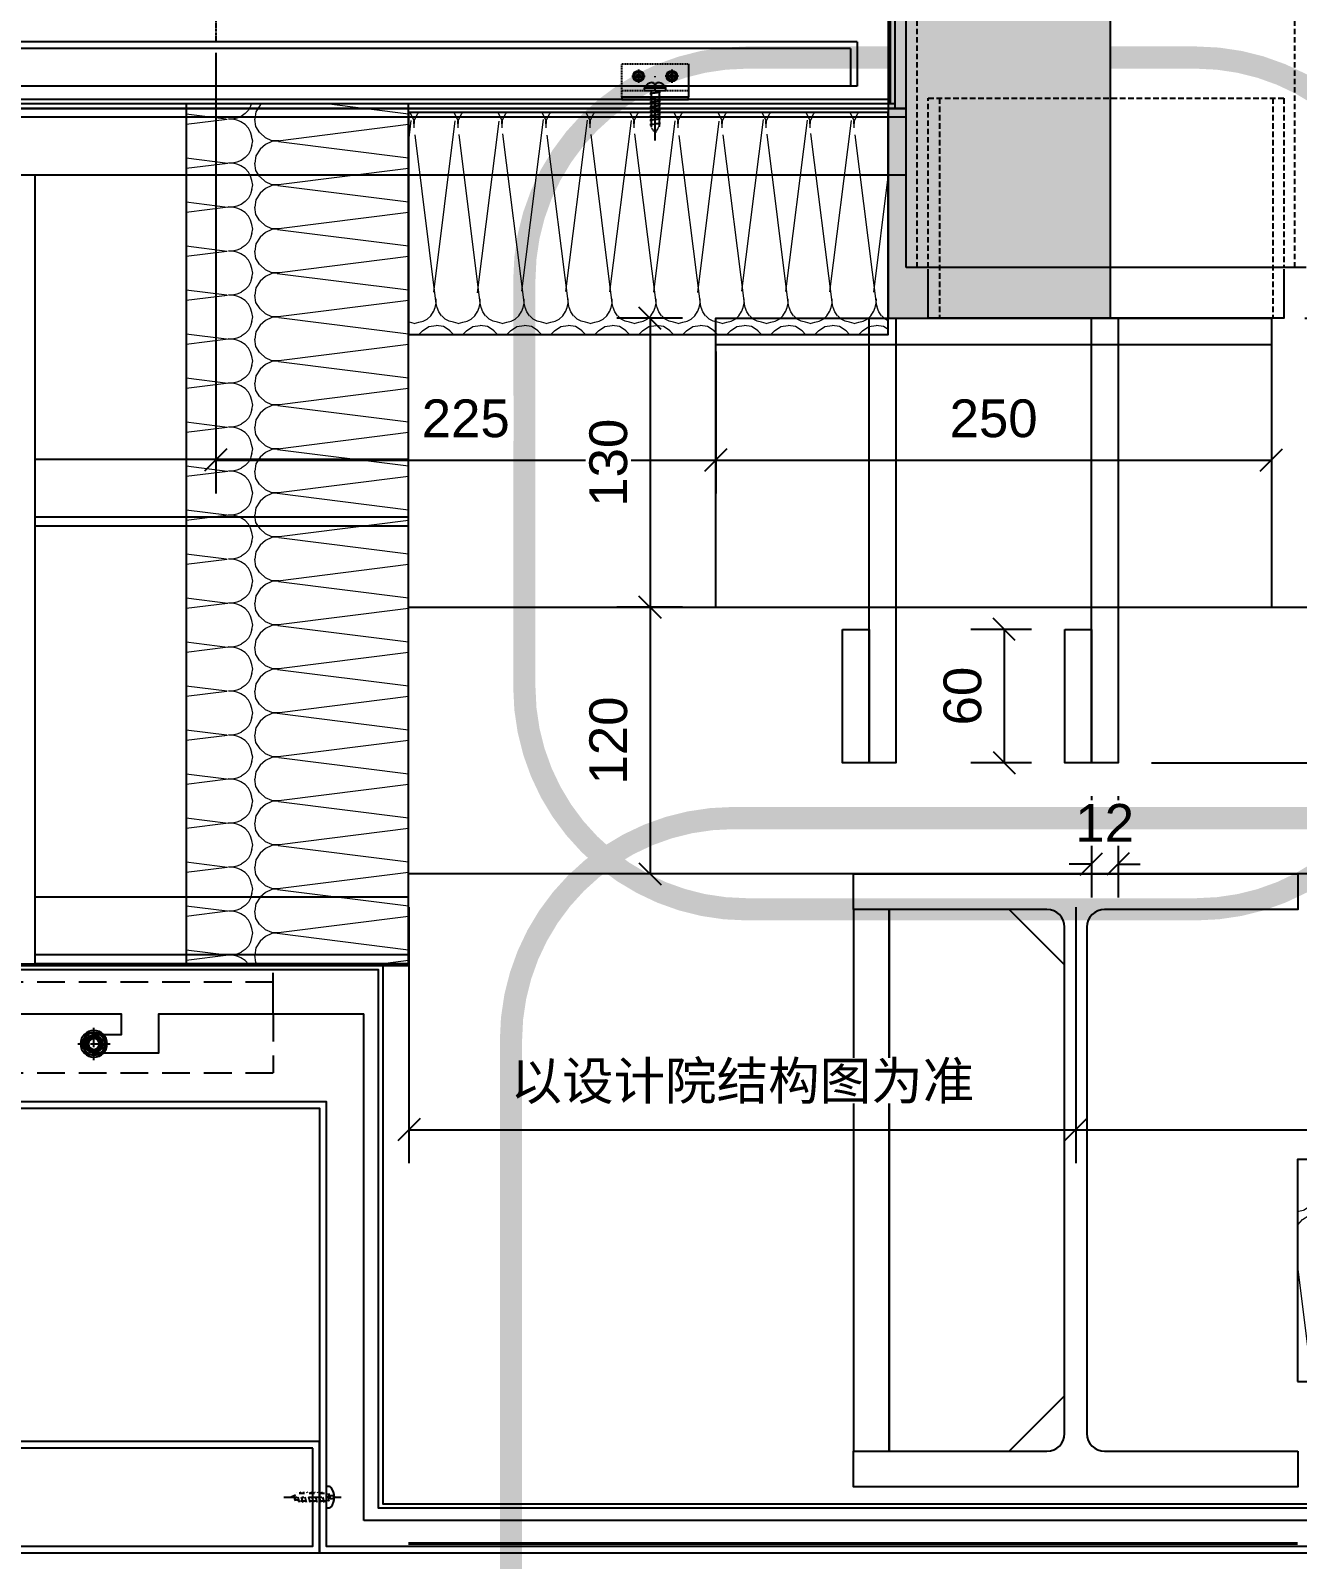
# Model space of a CAD drawing. Header units: millimetres. Extents: x 0 to 119933, y -45162 to 41221.
# Drawn here: x 36300 to 36870, y 1144 to 1832 of the extents above; entities that cross this region are included whole.
import ezdxf
from ezdxf.enums import TextEntityAlignment as Align

# ---------------------------------------------------------------- set-up
doc = ezdxf.new("R2010")
doc.units = ezdxf.units.MM
for name, pattern in [('( Dashed )', [0.75, 0.5, -0.25]), ('ACAD_ISO04W100', [30, 24, -3, 0, -3]), ('CENTER', [2, 1.25, -0.25, 0.25, -0.25]), ('CENTER-PISA', [11, 6, -2, 1, -2]), ('CENTER2', [28.575000000000003, 19.05, -3.175, 3.175, -3.175]), ('DASHED', [0.75, 0.5, -0.25]), ('HIDDEN', [0.375, 0.25, -0.125]), ('HIDDEN-PISA', [4.5, 2.5, -2]), ('HIDDEN2', [0.1875, 0.125, -0.0625])]:
    doc.linetypes.add(name, pattern=pattern)
doc.layers.get('DEFPOINTS').update_dxf_attribs({"color": 166})
doc.layers.add('_EDO-CONCRETE-SECTION', color=50, linetype='Continuous', lineweight=40)
for name, color, linetype in [('AXIS', 1, 'ACAD_ISO04W100'), ('CASTFIX', 1, 'Continuous'), ('F-Alum', 4, 'Continuous'), ('F-hatch', 8, 'Continuous'), ('F-Misc', 8, 'Continuous'), ('F-SSTEEL', 3, 'Continuous'), ('F-steel', 3, 'Continuous'), ('F_ALUM', 4, 'Continuous'), ('F_CONC', 7, 'Continuous'), ('F_FIXS', 1, 'Continuous'), ('F_STEL', 3, 'Continuous'), ('HIDDEN', 1, 'HIDDEN'), ('INSUL', 8, 'Continuous'), ('中心线', 1, 'CENTER2'), ('螺栓钉类', 241, 'Continuous')]:
    doc.layers.add(name, color=color, linetype=linetype)
doc.styles.add('Arial', font='arial.ttf')
doc.styles.add('ROMANS', font='simplex.shx', dxfattribs={"width": 0.8, "bigfont": 'hztxt.shx'})
doc.dimstyles.new('10x of Arup4', dxfattribs={"dimscale": 10, "dimtxt": 1.7, "dimasz": 1, "dimexe": 1.5, "dimexo": 1.5, "dimgap": 1, "dimtad": 1, "dimdec": 1, "dimdsep": 46, "dimtxsty": 'Arial', "dimblk": 'OBLIQUE', "dimcen": 0, "dimclrd": 1, "dimclre": 1, "dimclrt": 7, "dimadec": 0, "dimazin": 0, "dimtfac": 1, "dimtdec": 1, "dimtix": 1, "dimtofl": 0, "dimtmove": 2, "dimatfit": 3, "dimfxl": 5, "dimtfill": 1, "dimtolj": 1, "dimtzin": 0, "dimlwd": -1, "dimlwe": -1, "dimarcsym": 0})
pattern_1 = [(171.78891, (53.30000799999998, 199.0476189999999), (-673.201724156126, 100.0000024861342), [3.334188999999999, -696.8453999999997]), (146.908661, (56.22287299999998, 197.1428569999999), (-158.400404383208, 100.0000013838884), [3.488732999999999, -729.1451199999998]), (132.32733, (58.39144999999998, 194.761905), (-178.2004572863524, 199.9999991336095), [3.220505999999999, -673.0857999999997]), (114.796992, (59.71145299999998, 191.9047619999999), (-39.60010136608866, 99.99999941106624), [3.147327999999999, -327.32212]), (91.62022409999996, (59.80573899999999, 188.571429), (-19.80005000361191, 599.9999997105076), [3.334667, -696.9452999999999]), (82.82482490000001, (50.09428599999998, 111.428571), (138.6003494418545, 1099.99999703413), [77.75173799999997, -16250.113]), (97.17517500000001, (69.70576499999997, 111.428571), (-138.600352482837, 1099.999996651516), [77.75173799999997, -16250.113]), (88.37977579999999, (59.99431099999998, 188.571429), (19.80004305400807, 599.9999999021458), [3.334667, -696.9452999999999]), (65.203007, (60.08859699999998, 191.9047619999999), (39.60010129581893, 99.99999955872293), [3.147327999999999, -327.32212]), (47.67266910000001, (61.40860099999998, 194.761905), (178.2004567313951, 199.9999997012696), [3.220505999999999, -673.0857999999998]), (33.09133830000001, (63.57717799999998, 197.1428569999999), (158.4004028750618, 100.0000036376688), [3.488732999999999, -729.1451199999998]), (8.211089519999998, (66.50004199999998, 199.0476189999999), (673.2017245654225, 99.99999981557863), [3.334188999999999, -696.8453999999997]), (87.16616460000002, (49.99999999999999, 109.52381), (19.80004178584671, 300.0000003017781), [1.907093999999999, -398.5826499999998]), (103.901385, (50.47142999999998, 107.619048), (-79.2002026466053, 299.999999628344), [1.962234, -410.1069899999999]), (111.603615, (51.22571699999999, 105.714286), (-19.80005052895802, 99.99999996627344), [2.048674999999999, -105.5067399999999]), (122.761347, (52.45143499999999, 103.809524), (-59.40015357165493, 99.99999895630114), [2.265060999999999, -473.3977299999999]), (138.290552, (54.05429599999999, 102.380952), (-118.8003028617563, 100.0000020556397), [2.147087, -448.74108]), (152.003514, (55.84572899999998, 101.428571), (-178.2004575064848, 99.99999862560195), [2.028856999999999, -424.03119]), (166.477202, (57.82573399999998, 100.952381), (-396.0010138359245, 100.0000032088846), [2.036461999999999, -425.6205499999999]), (167.070755, (59.90002499999999, 100.47619), (-415.8010658158153, 99.99999981188664), [2.128248, -444.8038799999999]), (12.9292444, (59.90002499999999, 100.47619), (415.8010659680222, 99.99999935621646), [2.128248, -444.8038799999999]), (13.5227975, (61.97431599999998, 100.952381), (396.0010147085891, 99.99999975312379), [2.036461999999999, -425.6205499999998]), (27.9964853, (63.95432099999999, 101.428571), (198.0005052749504, 100.0000036439554), [2.028856999999999, -424.03119]), (41.709447, (65.74575499999997, 102.380952), (118.8003019456718, 100.0000029682972), [2.147086999999999, -448.7410799999997]), (57.23865219999999, (67.34861599999998, 103.809524), (198.0005044485323, 300.0000016678518), [2.265060999999999, -473.3977299999999]), (68.396384, (68.57433299999998, 105.714286), (19.80005041478078, 100.0000003570638), [2.048674999999999, -105.50674]), (76.098615, (69.32862099999998, 107.619048), (19.80005075413857, 99.99999951570955), [1.962233999999999, -410.1069899999998]), (92.83383529999998, (69.80005099999998, 109.52381), (-19.80005025124201, 299.9999998913793), [1.907094, -398.5826499999999])]

# ---------------------------------------------------------------- blocks, each defined once
blk = doc.blocks.new('#10x16_Pan')
at = {"color": 8, "linetype": 'HIDDEN-PISA'}
for p, q in [((0.8138438763298268, 2.400000000000318), (2.099999999999227, -2.399999999999693)), ((2.41384387632985, 2.400000000000318), (3.69999999999925, -2.399999999999693)), ((4.013843876329872, 2.400000000000318), (5.299999999999272, -2.399999999999693)), ((5.613843876329895, 2.400000000000318), (6.899999999999295, -2.399999999999693)), ((7.213843876329918, 2.400000000000318), (8.499999999999318, -2.399999999999693)), ((8.81384387632994, 2.400000000000318), (10.09999999999934, -2.399999999999693)), ((10.41384387632996, 2.400000000000318), (11.69999999999936, -2.399999999999693)), ((12.01384387632999, 2.400000000000318), (13.19201573850921, -1.996997249700655)), ((13.79835977367821, 1.711377296292767), (14.61269961616347, -1.327780370489904))]:
    blk.add_line(p, q, dxfattribs=at)
at = {"color": 0, "linetype": 'ByBlock'}
blk.add_lwpolyline([(0, 4.749999999999886), (-1.390168594290003, 4.749999999999886, 0.2285372899447186), (-2.172696025254254, 4.372616109497017, 0.3492883748538538), (-2.172696025254254, -4.372616109497244, 0.2285372899447485), (-1.390168594289833, -4.750000000000114), (0, -4.749999999999886)], format="xyb", close=True, dxfattribs=at)
at = {"color": 8, "linetype": 'HIDDEN-PISA'}
for points in [[(-3.659838021111909, 0.7499999999998863), (-1.849999999999966, 0.7499999999998863), (-1.850000000000023, -0.7500000000001137), (-3.659838021111909, -0.7500000000001137)], [(-6.252776074688882e-13, 1.790000000000305), (12.19999999999936, 1.790000000000305), (15.99999999999937, 2.842170943040401e-13), (12.19999999999925, -1.789999999999736), (-6.252776074688882e-13, -1.789999999999736)]]:
    blk.add_lwpolyline(points, dxfattribs=at)
at = {"layer": 'AXIS', "color": 8, "linetype": 'CENTER-PISA'}
blk.add_line((18.989094196, 2.842170943040401e-13), (-6.70000000000033, 2.842170943040401e-13), dxfattribs=at)
at = {"layer": 'DEFPOINTS', "color": 8, "linetype": 'ByBlock', "style": 'ROMANS', "width": 0.8}
blk.add_text('#10x16', height=0.75, rotation=90, dxfattribs=at).set_placement((-1, 2.273736754432321e-13), align=Align.MIDDLE)
blk = doc.blocks.new('*U74')
at = {"layer": '中心线', "color": 1, "linetype": 'CENTER', "ltscale": 2.880967836669056}
for p, q in [((0, 7.261888359942759), (0, -7.261888359942759)), ((7.261888359942532, 0), (-7.261888359942532, 0))]:
    blk.add_line(p, q, dxfattribs=at)
at = {"layer": '螺栓钉类', "linetype": 'ByBlock'}
blk.add_lwpolyline([(5, 2.886751345947687), (0, 5.773502691895828), (-5, 2.886751345947687), (-5, -2.886751345948596), (0, -5.773502691896738), (5, -2.886751345948596)], close=True, dxfattribs=at)
for centre, radius in [((-0.0182613354672867, 2.273736754432321e-13), 6), ((0, 0), 5), ((0, 0), 2.45873412263461)]:
    blk.add_circle(centre, radius, dxfattribs=at)
blk.add_arc((0, 0), 3, 270, 180, dxfattribs=at)
blk = doc.blocks.new('ding1')
at = {"layer": 'CASTFIX', "color": 9, "linetype": 'CENTER2'}
blk.add_line((1214.680535677697, -4175.415606518631), (1214.680535677697, -4204.300201433828), dxfattribs=at)
at = {"layer": 'CASTFIX', "color": 8, "linetype": 'HIDDEN2'}
for p, q in [((1217.080535677697, -4182.623013990795), (1212.280535677697, -4183.266124916723)), ((1212.880535677697, -4181.857616678883), (1214.680535677697, -4178.922834070187)), ((1212.880535677697, -4197.922834070187), (1212.880535677697, -4181.857616678883)), ((1214.680535677697, -4178.922834070187), (1216.480535677697, -4181.33858421964)), ((1216.480535677697, -4197.922834070187), (1216.480535677697, -4181.33858421964)), ((1217.080535677697, -4184.623013990795), (1212.280535677697, -4185.266124916723)), ((1217.080535677697, -4186.623013990795), (1212.280535677697, -4187.266124916723)), ((1217.080535677697, -4188.623013990795), (1212.280535677697, -4189.266124916723)), ((1217.080535677697, -4190.623013990795), (1212.280535677697, -4191.266124916723)), ((1217.080535677697, -4192.623013990795), (1212.280535677697, -4193.266124916723)), ((1217.080535677697, -4194.623013990795), (1212.280535677697, -4195.266124916723)), ((1217.080535677697, -4196.623013990795), (1212.280535677697, -4197.266124916723))]:
    blk.add_line(p, q, dxfattribs=at)
at = {"layer": 'CASTFIX'}
for p, q in [((1209.930535677697, -4197.922834070187), (1209.930535677697, -4199.172834070187)), ((1219.430535677697, -4197.922834070187), (1209.930535677697, -4197.922834070187)), ((1219.430535677697, -4199.172834070187), (1209.930535677697, -4199.172834070187)), ((1213.980558336815, -4201.472834070186), (1213.180535677697, -4201.472834070186)), ((1214.18056401238, -4200.722834070186), (1213.980558336815, -4201.472834070186)), ((1215.180564012408, -4200.722834070186), (1214.18056401238, -4200.722834070186)), ((1215.180564012408, -4200.722834070186), (1215.380558336844, -4201.472834070186)), ((1216.180535677697, -4201.472834070186), (1215.380558336844, -4201.472834070186)), ((1219.430535677697, -4197.922834070187), (1219.430535677697, -4199.172834070187))]:
    blk.add_line(p, q, dxfattribs=at)
for centre, radius, start, end in [((1213.340443233555, -4197.800682089081), 3.675631999908295, 201.9199292038799, 267.5065728459988), ((1216.020628121838, -4197.800682089082), 3.675631999908523, 272.4934271540012, 338.080070796125)]:
    blk.add_arc(centre, radius, start, end, dxfattribs=at)
blk = doc.blocks.new('A$C20BB5686')
at = {"layer": 'F-hatch'}
blk.add_hatch(color=256, dxfattribs=at).paths.add_polyline_path([(0.9999999999417923, -15.0000000000291), (0.9999999999708962, 14.9999999999709), (-2.91038304567337e-11, 14.99999999996999), (-2.91038304567337e-11, -14.9999999999709)])
at = {"linetype": '( Dashed )'}
blk.add_line((4.039461135951569, 14.99999999997181), (4.039461135922465, -15.00000000002819), dxfattribs=at)
blk.add_lwpolyline([(0.9999999999417923, -15.0000000000291), (0.9999999999708962, 14.9999999999709), (15.9999999999709, 14.99999999989541), (15.99999999994179, -15.00000000004638), (0.9999999999417923, -15.0000000000291)], dxfattribs=at)
at = {"layer": 'F-hatch'}
blk.add_lwpolyline([(0.9999999999417923, -15.0000000000291), (0.9999999999708962, 14.9999999999709), (-2.91038304567337e-11, 14.99999999996999), (-2.91038304567337e-11, -14.9999999999709)], close=True, dxfattribs=at)
at = {"layer": 'F-Misc', "ltscale": 0.1}
for p, q in [((13.44999999995343, 7.499999999895408), (7.549999999988358, 7.499999999954525)), ((9.749999999970896, 7.749999999894499), (9.450000000011642, 7.749999999895408)), ((9.450000000011642, 7.749999999895408), (9.449999999982538, 7.249999999953616)), ((9.449999999982538, 7.249999999953616), (9.749999999941792, 7.249999999896318)), ((10.74999999994179, 8.550000000000182), (10.24999999994179, 8.550000000000182)), ((10.24999999994179, 8.550000000000182), (10.24999999994179, 8.249999999895408)), ((10.49999999994179, 10.44999999990705), (10.4999999999709, 4.549999999941974)), ((10.7499999999709, 8.249999999896318), (10.74999999994179, 8.550000000000182)), ((11.54999999995925, 7.74999999983811), (11.24999999994179, 7.749999999895408)), ((11.24999999994179, 7.249999999953616), (11.55000000001746, 7.249999999895408)), ((11.55000000001746, 7.249999999895408), (11.54999999995925, 7.74999999983811)), ((10.24999999994179, 6.7499999998372), (10.24999999994179, 6.44999999990705)), ((10.24999999994179, 6.44999999990705), (10.7499999999709, 6.449999999907959)), ((10.7499999999709, 6.449999999907959), (10.74999999994179, 6.7499999998372)), ((10.24999999991269, -6.450000000058026), (10.74999999994179, -6.450000000058026)), ((10.24999999994179, -6.749999999988177), (10.24999999991269, -6.450000000058026)), ((10.49999999994179, -10.45000000005803), (10.49999999994179, -4.55000000009295)), ((10.74999999994179, -6.450000000058026), (10.74999999994179, -6.750000000045475)), ((13.44999999995343, -7.500000000046384), (7.549999999930151, -7.499999999988177)), ((9.449999999953434, -7.249999999987267), (9.749999999941792, -7.250000000104592)), ((9.449999999953434, -7.750000000046384), (9.449999999953434, -7.249999999987267)), ((9.749999999941792, -7.750000000046384), (9.449999999953434, -7.750000000046384)), ((10.24999999994179, -8.550000000034743), (10.24999999994179, -8.250000000046384)), ((10.74999999994179, -8.550000000033833), (10.24999999994179, -8.550000000034743)), ((10.74999999994179, -8.249999999988177), (10.74999999994179, -8.550000000033833)), ((11.24999999994179, -7.249999999988177), (11.54999999998836, -7.250000000046384)), ((11.54999999998836, -7.750000000103682), (11.24999999994179, -7.750000000104592)), ((11.54999999998836, -7.250000000046384), (11.54999999998836, -7.750000000103682))]:
    blk.add_line(p, q, dxfattribs=at)
for centre, radius in [((10.4999999999709, 7.499999999953616), 2.45), ((10.4999999999709, 7.499999999953616), 1.75), ((10.49999999994179, -7.499999999988177), 2.45), ((10.49999999994179, -7.499999999988177), 1.75)]:
    blk.add_circle(centre, radius, dxfattribs=at)
for centre, start, end in [((9.749999999941792, 8.249999999895408), 270, 0), ((9.749999999941792, 6.749999999895408), 0, 90), ((11.24999999994179, 8.249999999953616), 180, 270), ((11.24999999994179, 6.749999999895408), 90, 180), ((9.749999999941792, -6.750000000046384), 270, 0), ((11.24999999994179, -6.750000000046384), 180, 270), ((9.749999999941792, -8.250000000046384), 0, 90), ((11.2499999999709, -8.249999999987267), 90, 180)]:
    blk.add_arc(centre, 0.4999999999999999, start, end, dxfattribs=at)
at = {"layer": 'F-Misc', "ltscale": 0.1, "extrusion": (0, 0, -1), "xscale": -0.9999999999999999, "zscale": -0.9999999999999999, "rotation": 270}
blk.add_blockref('ding1', (4193.88337293014, -1214.680535673776), dxfattribs=at)
blk = doc.blocks.new('*U311')
at = {"layer": 'INSUL', "lineweight": 0}
h = blk.add_hatch(dxfattribs=at)
h.set_pattern_fill('岩棉', color=256, scale=99.99999999999997, style=0, pattern_type=2)
h.set_pattern_definition(pattern_1)
h.paths.add_polyline_path([(0, 0), (387.6744976556956, 0), (387.6744976556956, 99.99999999999997), (0, 99.99999999999997)])
at = {"layer": 'INSUL'}
blk.add_lwpolyline([(0, 0), (387.6744976556956, 0), (387.6744976556956, 99.99999999999997), (0, 99.99999999999997)], close=True, dxfattribs=at)
blk = doc.blocks.new('*U312')
at = {"layer": 'INSUL', "lineweight": 0}
h = blk.add_hatch(dxfattribs=at)
h.set_pattern_fill('岩棉', color=256, scale=99.99999999999997, style=0, pattern_type=2)
h.set_pattern_definition(pattern_1)
h.paths.add_polyline_path([(0, 0), (215.9015014520128, 0), (215.9015014520128, 99.99999999999997), (0, 99.99999999999997)])
at = {"layer": 'INSUL'}
blk.add_lwpolyline([(0, 0), (215.9015014520128, 0), (215.9015014520128, 99.99999999999997), (0, 99.99999999999997)], close=True, dxfattribs=at)
blk = doc.blocks.new('*U314')
at = {"layer": 'INSUL', "lineweight": 0}
h = blk.add_hatch(dxfattribs=at)
h.set_pattern_fill('岩棉', color=256, scale=99.99999999999997, style=0, pattern_type=2)
h.set_pattern_definition(pattern_1)
h.paths.add_polyline_path([(0, 0), (241.0001710508814, 0), (241.0001710508814, 99.99999999999997), (0, 99.99999999999997)])
at = {"layer": 'INSUL'}
blk.add_lwpolyline([(0, 0), (241.0001710508814, 0), (241.0001710508814, 99.99999999999997), (0, 99.99999999999997)], close=True, dxfattribs=at)
blk = doc.blocks.new('*U298')
at = {"layer": 'INSUL', "lineweight": 0}
h = blk.add_hatch(dxfattribs=at)
h.set_pattern_fill('岩棉', color=256, scale=99.99999999999997, style=0, pattern_type=2)
h.set_pattern_definition(pattern_1)
h.paths.add_polyline_path([(0, 0), (4588.163051573544, 0), (4588.163051573544, 99.99999999999997), (0, 99.99999999999997)])
at = {"layer": 'INSUL'}
blk.add_lwpolyline([(0, 0), (4588.163051573544, 0), (4588.163051573544, 99.99999999999997), (0, 99.99999999999997)], close=True, dxfattribs=at)
blk = doc.blocks.new('_OBLIQUE')
at = {"color": 0, "linetype": 'ByBlock'}
blk.add_line((-0.5, -0.5), (0.5, 0.5), dxfattribs=at)
blk = doc.blocks.new('*D320')
at = {"color": 1, "linetype": 'Continuous', "transparency": 16777216}
for p, q in [((36470.07204955647, 1437.983479951406), (36470.07204955647, 1322.840523293751)), ((36770.07204955647, 1437.983479951057), (36770.07204955647, 1322.840523293751)), ((36470.07204955647, 1337.840523293751), (36770.07204955647, 1337.840523293751))]:
    blk.add_line(p, q, dxfattribs=at)
at = {"layer": 'DEFPOINTS', "color": 0, "transparency": 16777216}
for p in [(36470.07204955647, 1452.983479951406, 0.02603520313149121), (36770.07204955647, 1452.983479951057, 0.02603520313149121), (36770.07204955647, 1337.840523293751)]:
    blk.add_point(p, dxfattribs=at)
at = {"color": 1, "transparency": 16777216, "xscale": 10, "yscale": 10, "zscale": 10, "rotation": 180}
blk.add_blockref('_OBLIQUE', (36470.07204955647, 1337.840523293751), dxfattribs=at)
at = {"color": 1, "transparency": 16777216, "xscale": 10, "yscale": 10, "zscale": 10}
blk.add_blockref('_OBLIQUE', (36770.07204955647, 1337.840523293751), dxfattribs=at)
at = {"color": 7, "transparency": 16777216, "insert": (36620.07204955647, 1358.859245049723), "char_height": 17, "attachment_point": 5, "style": 'Arial', "bg_fill": 3, "box_fill_scale": 1.1, "bg_fill_color": 256, "bg_fill_true_color": 13158600, "bg_fill_transparency": 0}
blk.add_mtext('\\A1;{\\fMicrosoft YaHei|b0|i0|c134|p34;以设计院结构图为准}', dxfattribs=at)
blk = doc.blocks.new('*D321')
at = {"color": 1, "linetype": 'Continuous', "transparency": 16777216}
for p, q in [((36770.07204955647, 1437.983479951057), (36770.07204955647, 1322.840523293751)), ((37847.85280166676, 1437.983479951057), (37847.85280166676, 1322.840523293751)), ((36770.07204955647, 1337.840523293751), (37847.85280166676, 1337.840523293751))]:
    blk.add_line(p, q, dxfattribs=at)
at = {"layer": 'DEFPOINTS', "color": 0, "transparency": 16777216}
for p in [(36770.07204955647, 1452.983479951057, 1.65776839478049e-08), (37847.85280166676, 1452.983479951057, 1.65776839478049e-08), (37847.85280166676, 1337.840523293751)]:
    blk.add_point(p, dxfattribs=at)
at = {"color": 1, "transparency": 16777216, "xscale": 10, "yscale": 10, "zscale": 10, "rotation": 180}
blk.add_blockref('_OBLIQUE', (36770.07204955647, 1337.840523293751), dxfattribs=at)
at = {"color": 1, "transparency": 16777216, "xscale": 10, "yscale": 10, "zscale": 10}
blk.add_blockref('_OBLIQUE', (37847.85280166676, 1337.840523293751), dxfattribs=at)
at = {"color": 7, "transparency": 16777216, "insert": (37308.96242561161, 1358.859245049723), "char_height": 17, "attachment_point": 5, "style": 'Arial', "bg_fill": 3, "box_fill_scale": 1.1, "bg_fill_color": 256, "bg_fill_true_color": 13158600, "bg_fill_transparency": 0}
blk.add_mtext('\\A1;{\\fMicrosoft YaHei|b0|i0|c134|p34;以设计院结构图为准}', dxfattribs=at)
blk = doc.blocks.new('*D323')
at = {"color": 1, "linetype": 'Continuous', "transparency": 16777216}
for p, q in [((36383.11544743128, 1822.471436955879), (36383.11544743128, 1624.189470401409)), ((36608.11544743122, 1687.983478756842), (36608.11544743122, 1624.189470401409)), ((36383.11544743128, 1639.189470401409), (36608.11544743122, 1639.189470401409))]:
    blk.add_line(p, q, dxfattribs=at)
at = {"layer": 'DEFPOINTS', "color": 0, "transparency": 16777216}
for p in [(36383.11544743128, 1837.471436955879, 4.695370217688843e-06), (36608.11544743122, 1702.983478756842, 1.657768389229375e-08), (36608.11544743122, 1639.189470401409)]:
    blk.add_point(p, dxfattribs=at)
at = {"color": 1, "transparency": 16777216, "xscale": 10, "yscale": 10, "zscale": 10, "rotation": 180}
blk.add_blockref('_OBLIQUE', (36383.11544743128, 1639.189470401409), dxfattribs=at)
at = {"color": 1, "transparency": 16777216, "xscale": 10, "yscale": 10, "zscale": 10}
blk.add_blockref('_OBLIQUE', (36608.11544743122, 1639.189470401409), dxfattribs=at)
at = {"color": 7, "transparency": 16777216, "insert": (36495.61544743125, 1657.869211192678), "char_height": 17, "attachment_point": 5, "style": 'Arial', "bg_fill": 3, "box_fill_scale": 1.1, "bg_fill_color": 256, "bg_fill_true_color": 13158600, "bg_fill_transparency": 0}
blk.add_mtext('\\A1;225', dxfattribs=at)
blk = doc.blocks.new('*D324')
at = {"color": 1, "linetype": 'Continuous', "transparency": 16777216}
for p, q in [((36593.11544743124, 1702.983485523288), (36563.52138155246, 1702.983485523288)), ((36578.52138155246, 1702.983485523288), (36578.52138155246, 1572.98347806043)), ((36593.11544743124, 1572.98347806043), (36563.52138155246, 1572.98347806043))]:
    blk.add_line(p, q, dxfattribs=at)
at = {"layer": 'DEFPOINTS', "color": 0, "transparency": 16777216}
for p in [(36608.11544743124, 1702.983485523288, 1.657768389229375e-08), (36578.52138155246, 1572.98347806043), (36608.11544743124, 1572.98347806043, 1.657768389229375e-08)]:
    blk.add_point(p, dxfattribs=at)
at = {"color": 1, "transparency": 16777216, "xscale": 10, "yscale": 10, "zscale": 10}
for p, rotation in [((36578.52138155246, 1702.983485523288), 90), ((36578.52138155246, 1572.98347806043), 270)]:
    blk.add_blockref('_OBLIQUE', p, dxfattribs=dict(at, rotation=rotation))
at = {"color": 7, "transparency": 16777216, "insert": (36559.83584267114, 1637.983481791848), "char_height": 17, "attachment_point": 5, "rotation": 90, "style": 'Arial', "bg_fill": 3, "box_fill_scale": 1.1, "bg_fill_color": 256, "bg_fill_true_color": 13158600, "bg_fill_transparency": 0}
blk.add_mtext('\\A1;130', dxfattribs=at)
blk = doc.blocks.new('*D325')
at = {"color": 1, "linetype": 'Continuous', "transparency": 16777216}
for p, q in [((36593.11544743124, 1572.98347806043), (36563.52138155249, 1572.98347806043)), ((36578.52138155249, 1572.98347806043), (36578.52138155249, 1452.986557765765)), ((36599.47986682085, 1452.986557765765), (36563.52138155249, 1452.986557765765))]:
    blk.add_line(p, q, dxfattribs=at)
at = {"layer": 'DEFPOINTS', "color": 0, "transparency": 16777216}
for p in [(36608.11544743124, 1572.98347806043, 1.657768389229375e-08), (36578.52138155249, 1452.986557765765), (36614.47986682085, 1452.986557765765, 0.8596676933227155)]:
    blk.add_point(p, dxfattribs=at)
at = {"color": 1, "transparency": 16777216, "xscale": 10, "yscale": 10, "zscale": 10}
for p, rotation in [((36578.52138155249, 1572.98347806043), 90), ((36578.52138155249, 1452.986557765765), 270)]:
    blk.add_blockref('_OBLIQUE', p, dxfattribs=dict(at, rotation=rotation))
at = {"color": 7, "transparency": 16777216, "insert": (36559.84164076122, 1512.985017913087), "char_height": 17, "attachment_point": 5, "rotation": 90, "style": 'Arial', "bg_fill": 3, "box_fill_scale": 1.1, "bg_fill_color": 256, "bg_fill_true_color": 13158600, "bg_fill_transparency": 0}
blk.add_mtext('\\A1;120', dxfattribs=at)
blk = doc.blocks.new('*D167')
at = {"color": 1, "linetype": 'Continuous', "transparency": 16777216}
for p, q in [((-125, -27), (-125, -78.79401512187769)), ((125, -27), (125, -78.79401512187769)), ((-125, -63.79401512187769), (125, -63.79401512187769))]:
    blk.add_line(p, q, dxfattribs=at)
at = {"layer": 'DEFPOINTS', "color": 0, "transparency": 16777216}
for p in [(-125, -12, 0.02603520313149121), (125, -12, 0.02603520313149121), (125, -63.79401512187769)]:
    blk.add_point(p, dxfattribs=at)
at = {"color": 1, "transparency": 16777216, "xscale": 10, "yscale": 10, "zscale": 10, "rotation": 180}
blk.add_blockref('_OBLIQUE', (-125, -63.79401512187769), dxfattribs=at)
at = {"color": 1, "transparency": 16777216, "xscale": 10, "yscale": 10, "zscale": 10}
blk.add_blockref('_OBLIQUE', (125, -63.79401512187769), dxfattribs=at)
at = {"color": 7, "transparency": 16777216, "insert": (1.143804238446476e-15, -45.11427433060894), "char_height": 17, "attachment_point": 5, "style": 'Arial', "bg_fill": 3, "box_fill_scale": 1.1, "bg_fill_color": 256, "bg_fill_true_color": 13158600, "bg_fill_transparency": 0}
blk.add_mtext('\\A1;250', dxfattribs=at)
blk = doc.blocks.new('*D168')
at = {"color": 1, "linetype": 'Continuous', "transparency": 16777216}
for p, q in [((140.0000000000001, -6.766444582670174e-06), (196.9649286593122, -6.766444573509515e-06)), ((181.9649286593122, -6.766444575921699e-06), (181.9649286593122, -200.0000000000001)), ((71.00000000000003, -200.0000000000001), (196.9649286593123, -200.0000000000001))]:
    blk.add_line(p, q, dxfattribs=at)
at = {"layer": 'DEFPOINTS', "color": 0, "transparency": 16777216}
for p in [(125.0000000000001, -6.766444585082357e-06, 0.02603520313149121), (56.00000000000003, -200.0000000000001, 0.02603520313149121), (181.9649286593122, -200.0000000000001)]:
    blk.add_point(p, dxfattribs=at)
at = {"color": 1, "transparency": 16777216, "xscale": 10, "yscale": 10, "zscale": 10}
for p, rotation in [((181.9649286593122, -6.766444575921699e-06), 90), ((181.9649286593122, -200.0000000000001), 270)]:
    blk.add_blockref('_OBLIQUE', p, dxfattribs=dict(at, rotation=rotation))
at = {"color": 7, "transparency": 16777216, "insert": (163.2851878680434, -100.0000033832223), "char_height": 17, "attachment_point": 5, "rotation": 90, "style": 'Arial', "bg_fill": 3, "box_fill_scale": 1.1, "bg_fill_color": 256, "bg_fill_true_color": 13158600, "bg_fill_transparency": 0}
blk.add_mtext('\\A1;200', dxfattribs=at)
blk = doc.blocks.new('*D169')
at = {"color": 1, "linetype": 'Continuous', "transparency": 16777216}
for p, q in [((17.00000000000001, -140.0000000000001), (-10.25025633065526, -140.0000000000001)), ((4.749743669344741, -140.0000000000001), (4.749743669344754, -200.0000000000001)), ((17.00000000000001, -200.0000000000001), (-10.25025633065525, -200.0000000000001))]:
    blk.add_line(p, q, dxfattribs=at)
at = {"layer": 'DEFPOINTS', "color": 0, "transparency": 16777216}
for p in [(32.00000000000001, -140.0000000000001, 0.02603520313149121), (4.749743669344754, -200.0000000000001), (32.00000000000001, -200.0000000000001, 0.02603520313149121)]:
    blk.add_point(p, dxfattribs=at)
at = {"color": 1, "transparency": 16777216, "xscale": 10, "yscale": 10, "zscale": 10}
for p, rotation in [((4.749743669344741, -140.0000000000001), 90), ((4.749743669344754, -200.0000000000001), 270)]:
    blk.add_blockref('_OBLIQUE', p, dxfattribs=dict(at, rotation=rotation))
at = {"color": 7, "transparency": 16777216, "insert": (-13.92999712192406, -170.0000000000001), "char_height": 17, "attachment_point": 5, "rotation": 90, "style": 'Arial', "bg_fill": 3, "box_fill_scale": 1.1, "bg_fill_color": 256, "bg_fill_true_color": 13158600, "bg_fill_transparency": 0}
blk.add_mtext('\\A1;60', dxfattribs=at)
blk = doc.blocks.new('*D170')
at = {"color": 1, "linetype": 'Continuous', "transparency": 16777216}
for p, q in [((44, -215), (43.99999999999999, -260.5854069971815)), ((56, -215), (55.99999999999999, -260.5854069971815)), ((44, -245.5854069971815), (34, -245.5854069971815)), ((56, -245.5854069971815), (66, -245.5854069971815))]:
    blk.add_line(p, q, dxfattribs=at)
at = {"layer": 'DEFPOINTS', "color": 0, "transparency": 16777216}
for p in [(44, -200, 0.02603520313149121), (56, -200, 0.02603520313149121), (56, -245.5854069971815)]:
    blk.add_point(p, dxfattribs=at)
at = {"color": 1, "transparency": 16777216, "xscale": 10, "yscale": 10, "zscale": 10}
blk.add_blockref('_OBLIQUE', (44, -245.5854069971815), dxfattribs=at)
at = {"color": 1, "transparency": 16777216, "xscale": 10, "yscale": 10, "zscale": 10, "rotation": 180}
blk.add_blockref('_OBLIQUE', (56, -245.5854069971815), dxfattribs=at)
at = {"color": 7, "transparency": 16777216, "insert": (50, -227.050618456936), "char_height": 17, "attachment_point": 5, "style": 'Arial', "bg_fill": 3, "box_fill_scale": 1.1, "bg_fill_color": 256, "bg_fill_true_color": 13158600, "bg_fill_transparency": 0}
blk.add_mtext('\\A1;12', dxfattribs=at)
blk = doc.blocks.new('A$C29073de8')
for points in [[(-125, 0), (125, 0), (125, -12), (-125, -12)], [(-56, 0), (-44, 0), (-44, -200), (-56, -200)], [(44, 0), (56, 0), (56, -200), (44, -200)], [(-68, -140), (-56, -140), (-56, -200), (-68, -200)], [(32, -140), (44, -140), (44, -200), (32, -200)]]:
    blk.add_lwpolyline(points, close=True)
dim = blk.add_linear_dim(base=(125, -63.79401512187769, -0.02603520313149121), p1=(-125, -12), p2=(125, -12), dimstyle='10x of Arup4', override={"dimarcsym": 1})
dim.commit()
dim.dimension.update_dxf_attribs({"geometry": '*D167', "text_midpoint": (1.143804238446476e-15, -45.11427433060894, -0.02603520313149121)})
dim = blk.add_linear_dim(base=(4.749743669344754, -200.0000000000001, -0.02603520313149121), p1=(32, -140), p2=(32, -200), angle=90, dimstyle='10x of Arup4', override={"dimarcsym": 1})
dim.commit()
dim.dimension.update_dxf_attribs({"geometry": '*D169', "text_midpoint": (-13.92999712192406, -170.0000000000001, -0.02603520313149121)})
dim = blk.add_linear_dim(base=(181.9649286593122, -200.0000000000001, -0.02603520313149121), p1=(125, -6.766444585082354e-06), p2=(56, -200), angle=90, dimstyle='10x of Arup4', override={"dimarcsym": 1})
dim.commit()
dim.dimension.update_dxf_attribs({"geometry": '*D168', "text_midpoint": (163.2851878680434, -100.0000033832223, -0.02603520313149121)})
dim = blk.add_linear_dim(base=(56, -245.5854069971815, -0.02603520313149121), p1=(44, -200), p2=(56, -200), dimstyle='10x of Arup4', override={"dimarcsym": 1})
dim.commit()
dim.dimension.update_dxf_attribs({"geometry": '*D170', "text_midpoint": (50, -227.050618456936, -0.02603520313149121)})

msp = doc.modelspace()

# ---------------------------------------------------------------- hatches: boundary and pattern name
at = {"layer": 'HIDDEN'}
h = msp.add_hatch(dxfattribs=at)
h.set_pattern_fill('ANSI38', color=256, angle=90)
h.set_pattern_definition([(135, (-39952.20049697242, 40968.27253859863), (-0.08838834764831845, -0.08838834764831845), []), (225, (-39952.20049697242, 40968.27253859863), (-0.08838834764831847, -0.2651650429449553), [0.3125, -0.1875])])
edge = h.paths.add_edge_path()
edge.add_arc((36328.31407302583, 1376.471443714108), 4, 0, 360)
edge = h.paths.add_edge_path(flags=17)
edge.add_arc((36328.31407302583, 1376.471443714108), 3, 0, 360)

# ---------------------------------------------------------------- linework, layer by layer
at = {"layer": '_EDO-CONCRETE-SECTION', "elevation": 1.65776839478049e-08}
msp.add_lwpolyline([(36869.81411007354, 1151.659518312721), (36469.81411007354, 1151.659519941983)], dxfattribs=at)
at = {"layer": 'DEFPOINTS', "color": 8, "linetype": 'CENTER'}
msp.add_line((36383.11400562123, 6297.457958360814, 1.377546624903303e-05), (36383.11400562961, 1827.471443718998, 4.695368295670743e-06), dxfattribs=at)
at = {"layer": 'F-Alum', "color": 8, "linetype": 'HIDDEN', "ltscale": 10}
for p, q in [((36698.71533949632, 1725.821335738743, 1.650325276436604e-08), (36698.7153394238, 6422.759716841188, 1.377517508194259e-05)), ((36868.71533949632, 1725.821335739674, 1.65032509880092e-08), (36868.7153394238, 6422.598501451925, 1.377517521072846e-05)), ((36708.71678125387, 1802.007835744444, 1.583538553012742e-05), (36708.71533949539, 1702.98347875684, 1.657768389229375e-08)), ((36858.71678125387, 1802.007835744444, 1.583538553012742e-05), (36858.71533949539, 1702.98347875684, 1.657768389229375e-08))]:
    msp.add_line(p, q, dxfattribs=at)
at = {"layer": 'F-Alum', "color": 8, "linetype": 'DASHED', "ltscale": 25}
for p, q in [((36002.79160810204, 1404.467278539698, -0.274896112017359), (36408.97047539946, 1404.451045705791, -0.274896112017359)), ((36408.97047268588, 1389.971443714108, -0.2483455372207352), (36408.96932597837, 1363.451045748487, 0.09184732706171417)), ((36002.79058655252, 1363.467875343718, -0.1219666051086298), (36408.97047539946, 1363.451045705791, 0.09184786999237565))]:
    msp.add_line(p, q, dxfattribs=at)
at = {"layer": 'F-Alum'}
for p, q in [((36408.97047268588, 1389.971443714108, -0.2483455372207352), (36408.97047028138, 1408.47127170235, -0.5497922406124018)), ((36449.8141101654, 1161.971443714108, -0.274896112017359), (36449.8141101654, 1389.971443714108, -0.274896112017359)), ((36908.08709663653, 1161.971443714108, -0.274896112017359), (36449.8141101654, 1161.971443714108, -0.274896112017359))]:
    msp.add_line(p, q, dxfattribs=at)
at = {"layer": 'F-Alum', "color": 8, "linetype": 'HIDDEN', "ltscale": 10, "elevation": 1.575500554501508e-05}
msp.add_lwpolyline([(36703.71533949539, 1725.821335738743), (36703.71678125387, 1802.007835744444), (36863.71678125387, 1802.007835744444), (36863.71533949539, 1726.207774640512)], dxfattribs=at)
at = {"layer": 'F-Alum', "elevation": -0.4421975751302856}
msp.add_lwpolyline([(36286.87354724627, 1389.971443714108), (36340.57596138585, 1389.971443714108), (36340.57596138585, 1380.471443714108), (36328.31407302583, 1380.471443714108, 0.9999999999999999), (36328.31407302583, 1372.471443714108), (36357.52233844809, 1372.471443714108), (36357.52233844809, 1389.971443714108), (36449.8141101654, 1389.971443714108)], format="xyb", dxfattribs=at)
at = {"layer": 'F-SSTEEL'}
for p, q in [((36693.71533949632, 1725.821335738743, 1.650325276436604e-08), (36693.71533942607, 6272.96946682586, 1.324550442793893e-05)), ((36873.71533949632, 1725.821335739674, 1.650325320845525e-08), (36693.71533949632, 1725.821335738743, 1.650325232027683e-08))]:
    msp.add_line(p, q, dxfattribs=at)
at = {"layer": 'F-SSTEEL', "elevation": 1.657768389229375e-08}
msp.add_lwpolyline([(36863.71533949539, 1725.116228939485), (36863.71533949539, 1702.98347875684), (36703.71533949539, 1702.98347875684), (36703.71533949539, 1725.076575694125)], dxfattribs=at)
at = {"layer": 'F-steel', "ltscale": 10}
for p, q in [((36693.7153394944, 1797.471441342437, -0.274896112017359), (35829.81411012536, 1797.471444774856, -0.274896112017359)), ((36101.81428121636, 1797.471441275178, 1.910278522719182), (36693.71533949446, 1797.471441275207, 1.910278522719182)), ((36693.71533949487, 1767.471441342437, -0.274896112017359), (35829.81411012536, 1767.471444774856, -0.274896112017359)), ((36301.81428121636, 1412.471614770038, 1.910278522719182), (36301.81428121636, 1767.471442899521, -0.5912228385892746)), ((36469.81411016535, 1639.502549258934, -0.274896112017359), (36301.81428121636, 1639.502549258934, -0.274896112017359)), ((36469.81411016535, 1609.502549258905, 1.910278522725302), (36301.81428121636, 1609.502549258905, 1.910278522725302)), ((36469.81411016535, 1442.471614770067, -0.274896112017359), (36301.81428121636, 1442.471614770067, -0.274896112017359)), ((36251.81428121636, 1412.471614770038, 1.910278522719182), (36301.81428121636, 1412.471614770038, 1.910278522719182)), ((36469.81411016535, 1412.471614770038, 1.910278522725302), (36301.81428121636, 1412.471614770038, 1.910278522725302))]:
    msp.add_line(p, q, dxfattribs=at)
at = {"layer": 'F_ALUM'}
for p, q in [((36668.7167669193, 1824.471443718998, -3.573123096775552), (36668.7167669193, 1807.471443718998, -0.274896112017359)), ((36671.7167669193, 1827.471443718998, -4.155163152909351), (36671.7167669193, 1807.471443718998, -0.274896112017359))]:
    msp.add_line(p, q, dxfattribs=at)
at = {"layer": 'F_ALUM', "elevation": -4.155163152909351}
msp.add_lwpolyline([(36686.7167775773, 1799.471623866528), (36686.71493373223, 6504.774386846519), (36606.82666663191, 6504.774386846519, 0.1989123673796377), (36605.58922976459, 6504.261823713605), (36595.47709144693, 6494.149685395707), (36594.06287788454, 6495.563898958091), (36604.17501620221, 6505.676037275989, -0.1989123673796975), (36606.82666663191, 6506.774386846519), (36688.71493373223, 6506.774386846519), (36688.71677742805, 1797.471623866528)], format="xyb", dxfattribs=at)
at = {"layer": 'F_ALUM', "elevation": -0.274896112017359}
for points in [[(36671.7167669193, 1827.471443718998), (35799.81411016529, 1827.471443718998), (35799.81411016529, 1692.471443718998), (36168.81411016523, 1692.471443718998)], [(36668.7167669193, 1824.471443718998), (35802.81411016529, 1824.471443718998), (35802.81411016529, 1695.471443718998), (36165.81411016523, 1695.471443718998)], [(36671.7167669193, 1807.471443718998), (35819.81411016529, 1807.471443718998), (35819.81411016529, 1712.471443718998), (36168.81411016523, 1712.471443718998)], [(36686.71677681606, 1801.471443718998), (35825.81411016529, 1801.471443718998), (35825.81411016529, 1718.471443718998), (36247.81388470012, 1718.471443718998), (36247.81394261686, 1446.471614770067)], [(36688.71677666751, 1799.471443718998), (35827.81411016529, 1799.471443718998), (35827.81411016529, 1720.471443718998), (36249.81388484396, 1720.471443718998), (36249.81394357979, 1444.471614770067)], [(36227.50842381385, 1482.471443718823), (35949.81411016529, 1482.471443718998), (35949.81411016529, 1347.471443718998), (36429.81411016529, 1347.471443718998), (36429.81411016529, 1197.471443718998), (36429.81411016529, 1197.471443718998), (36429.81411016529, 1147.471443718998), (36979.31411014212, 1147.471443718998)], [(36230.50842381385, 1479.471443718823), (35952.81411016529, 1479.471443718998), (35952.81411016529, 1350.471443718998), (36432.81411016529, 1350.471443718998), (36432.81411016529, 1194.471443718998), (36432.81411016529, 1194.471443718998), (36432.81411016529, 1150.471443718998), (36979.31411013292, 1150.471443718998)], [(36878.52969730808, 1167.471444502153), (36456.31392884668, 1167.471442433074), (36456.31390838261, 1409.728711794131), (35986.27657924755, 1409.728660461173), (35986.27657924755, 1446.471614770009)], [(35988.27657924755, 1444.471614770009), (35988.27657924755, 1411.728661230562), (36458.3139087251, 1411.728712507873), (36458.31392916694, 1169.471443485701), (36876.52969729831, 1169.471445051633)]]:
    msp.add_lwpolyline(points, dxfattribs=at)
for points in [[(36429.81411016529, 1197.471443718998), (36229.81411016529, 1197.471443718998), (36229.81411016529, 1147.471443718998), (36429.81411016529, 1147.471443718998)], [(36426.81411016529, 1194.471443718998), (36232.81411016529, 1194.471443718998), (36232.81411016529, 1150.471443718998), (36426.81411016529, 1150.471443718998)]]:
    msp.add_lwpolyline(points, close=True, dxfattribs=at)
at = {"layer": 'F_CONC', "color": 5}
for points, elevation in [([(36488.88413986663, 1572.983478778091), (36608.11544743122, 1572.983478756842), (36608.11544743122, 1702.983478756842), (36858.11544743122, 1702.983478756842), (36858.11544743122, 1572.983478575547), (37182.50774726963, 1572.983478060426)], 1.657768389229375e-08), ([(38162.86678322754, 1452.983478631024), (36469.81411007354, 1452.98347995161), (36469.81411007354, 1572.983478060429), (36469.81411007354, 1572.983478060429), (36469.81411007354, 1572.983478060429), (36469.81411007354, 1572.983478060429), (36469.81411007354, 1572.983478060429), (38162.86678322754, 1572.983478060429)], 1.65776839478049e-08)]:
    msp.add_lwpolyline(points, dxfattribs=dict(at, elevation=elevation))
at = {"layer": 'F_STEL', "color": 8, "linetype": 'HIDDEN'}
for p, q in [((36693.71533949446, 1793.471441342437, -0.274896112017359), (35829.81411012536, 1793.471444774827, -0.274896112017359)), ((36469.81411016535, 1613.502549258876, 1.910278522725302), (36301.81428121636, 1613.502549258905, 1.910278522725302)), ((36469.81411016535, 1416.471614770009, 1.910278522725302), (36301.81428121636, 1416.471614770038, 1.910278522725302))]:
    msp.add_line(p, q, dxfattribs=at)
at = {"layer": 'F_STEL', "color": 6, "elevation": 1.65776839478049e-08}
msp.add_lwpolyline([(36870.07204955647, 1193.15106580827), (36870.07204955647, 1177.15106580827), (36670.07204955647, 1177.15106580827), (36670.07204955647, 1193.15106580827), (36757.07204955647, 1193.15106580827, 0.414213562373095), (36765.07204955647, 1201.15106580827), (36765.07204955647, 1428.983479951057, 0.414213562373095), (36757.07204955647, 1436.983479951057), (36670.07204955647, 1436.983479951057), (36670.07204955647, 1452.983479951057), (36870.07204955647, 1452.983479951057), (36870.07204955647, 1436.983479951057), (36783.07204955647, 1436.983479951057, 0.414213562373095), (36775.07204955647, 1428.983479951057), (36775.07204955647, 1201.15106580827, 0.414213562373095), (36783.07204955647, 1193.15106580827)], format="xyb", close=True, dxfattribs=at)
at = {"layer": 'F_STEL', "elevation": -0.02603518655380727}
for points in [[(36686.07204955647, 1436.983479951057), (36670.07204955647, 1436.983479951057), (36670.07204955647, 1193.15106580827), (36686.07204955647, 1193.15106580827)], [(36740.07204955647, 1436.983479951057), (36686.07204955647, 1436.983479951057), (36686.07204955647, 1193.15106580827), (36740.07204955647, 1193.15106580827), (36765.07204955647, 1218.15106580827), (36765.07204955647, 1411.983479951057)]]:
    msp.add_lwpolyline(points, close=True, dxfattribs=at)
at = {"layer": 'HIDDEN'}
for radius in [4, 3]:
    msp.add_circle((36328.31407302583, 1376.471443714108, -0.1673014628232899), radius, dxfattribs=at)

# ---------------------------------------------------------------- block references
at = {"layer": 'F-Alum', "color": 8, "linetype": 'HIDDEN', "ltscale": 10, "extrusion": (-6.097445596511968e-10, 8.387207337774509e-10, -1), "xscale": -1, "rotation": 270}
for name, p in [('*U298', (-36785.71561161737, 1702.98347875684, -2.101814009803827e-05)), ('*U311', (-36469.81411016535, 1411.796946063318, -2.106974505850908e-05))]:
    msp.add_blockref(name, p, dxfattribs=at)
at = {"layer": 'F-Alum', "color": 8, "linetype": 'HIDDEN', "ltscale": 10, "extrusion": (8.38720733777451e-10, 6.097445596511967e-10, -1), "xscale": -1}
for name, p in [('*U312', (-36469.81411016535, 1695.657563537912, 3.135944872067442e-05)), ('*U314', (-36869.81411016511, 1224.471614769871, 0.2749277821098092))]:
    msp.add_blockref(name, p, dxfattribs=at)
at = {"layer": 'F-Misc', "ltscale": 0.1, "rotation": 89.9999999530622}
msp.add_blockref('A$C20BB5686', (36580.83682137105, 1801.471443822316, -0.274896112017359), dxfattribs=at)
at = {"layer": 'F_FIXS', "rotation": 180}
msp.add_blockref('#10x16_Pan', (36432.81411016523, 1172.471443719027, -2.352476097567727), dxfattribs=at)
at = {"layer": '螺栓钉类', "xscale": -1, "rotation": 90}
msp.add_blockref('*U74', (36328.31407302583, 1376.471443714108, -0.1673014628232899), dxfattribs=at)

# ---------------------------------------------------------------- next in the draw order: dimensions: what is measured, and where the dimension line sits
dim = msp.add_linear_dim(base=(36770.07204955647, 1337.840523293751, -0.02603518655380727), p1=(36470.07204955647, 1452.983479951406, 1.65776839478049e-08), p2=(36770.07204955647, 1452.983479951057, 1.65776839478049e-08), text='{\\fMicrosoft YaHei|b0|i0|c134|p34;以设计院结构图为准}', dimstyle='10x of Arup4')
dim.commit()
dim.dimension.update_dxf_attribs({"geometry": '*D320', "text_midpoint": (36620.07204955647, 1358.859245049723, -0.02603518655380727)})

# ---------------------------------------------------------------- next in the draw order: dimensions: what is measured, and where the dimension line sits
dim = msp.add_linear_dim(base=(37847.85280166676, 1337.840523293751), p1=(36770.07204955647, 1452.983479951057, 1.65776839478049e-08), p2=(37847.85280166676, 1452.983479951057, 1.65776839478049e-08), text='{\\fMicrosoft YaHei|b0|i0|c134|p34;以设计院结构图为准}', dimstyle='10x of Arup4', override={"dimarcsym": 1})
dim.commit()
dim.dimension.update_dxf_attribs({"geometry": '*D321', "text_midpoint": (37308.96242561161, 1358.859245049723)})

# ---------------------------------------------------------------- next in the draw order: linework, layer by layer
at = {"layer": 'F_CONC', "color": 5}
msp.add_line((37180.32410942156, 1452.979216273099, 0.8596676933227154), (36492.36324619415, 1452.990722032738, 0.8596676933227154), dxfattribs=at)

# ---------------------------------------------------------------- next in the draw order: block references
at = {"layer": 'F_STEL'}
msp.add_blockref('A$C29073de8', (36733.11544743122, 1702.983485523287, 1.657768389229375e-08), dxfattribs=at)

# ---------------------------------------------------------------- next in the draw order: linework, layer by layer
at = {"layer": 'DEFPOINTS', "color": 2, "linetype": 'CENTER', "ltscale": 100, "const_width": 10}
for points in [[(36621.97642464734, 1820.326543537118), (36824.2275788056, 1820.326543537118, -0.414213562373095), (36924.2275788056, 1720.326543537118), (36924.2275788056, 1537.028328458462, -0.414213562373095), (36824.2275788056, 1437.028328458462), (36621.97642464734, 1437.028328458462, -0.414213562373095), (36521.97642464734, 1537.028328458462), (36521.97642464734, 1720.326543537118, -0.414213562373095)], [(36615.96143637582, 1478.093821324557), (37947.21351912881, 1478.093821324557, -0.414213562373095), (38047.21351912881, 1378.093821324557), (38047.21351912881, 1116.663598375078, -0.414213562373095), (37947.21351912881, 1016.663598375078), (36615.96143637582, 1016.663598375078, -0.414213562373095), (36515.96143637582, 1116.663598375078), (36515.96143637582, 1378.093821324557, -0.414213562373095)]]:
    msp.add_lwpolyline(points, format="xyb", close=True, dxfattribs=at)

# ---------------------------------------------------------------- next in the draw order: dimensions: what is measured, and where the dimension line sits
dim = msp.add_linear_dim(base=(36608.11544743122, 1639.189470401409), p1=(36383.11544743128, 1837.471436955879, 4.695370217688843e-06), p2=(36608.11544743122, 1702.983478756842, 1.657768389229375e-08), dimstyle='10x of Arup4', override={"dimarcsym": 1})
dim.commit()
dim.dimension.update_dxf_attribs({"geometry": '*D323', "text_midpoint": (36495.61544743125, 1657.869211192678)})

# ---------------------------------------------------------------- next in the draw order: dimensions: what is measured, and where the dimension line sits
dim = msp.add_linear_dim(base=(36578.52138155246, 1572.98347806043), p1=(36608.11544743122, 1702.983485523287, 1.657768389229375e-08), p2=(36608.11544743122, 1572.983478060429, 1.657768389229375e-08), angle=90, dimstyle='10x of Arup4', override={"dimarcsym": 1})
dim.commit()
dim.dimension.update_dxf_attribs({"geometry": '*D324', "text_midpoint": (36559.83584267114, 1637.983481791848)})

# ---------------------------------------------------------------- next in the draw order: dimensions: what is measured, and where the dimension line sits
dim = msp.add_linear_dim(base=(36578.52138155249, 1452.986557765765), p1=(36608.11544743122, 1572.983478060429, 1.657768389229375e-08), p2=(36614.47986682083, 1452.986557765765, 0.8596676933227155), angle=90, dimstyle='10x of Arup4', override={"dimarcsym": 1})
dim.commit()
dim.dimension.update_dxf_attribs({"geometry": '*D325', "text_midpoint": (36559.84164076122, 1512.985017913087)})

doc.saveas('drawing.dxf')
